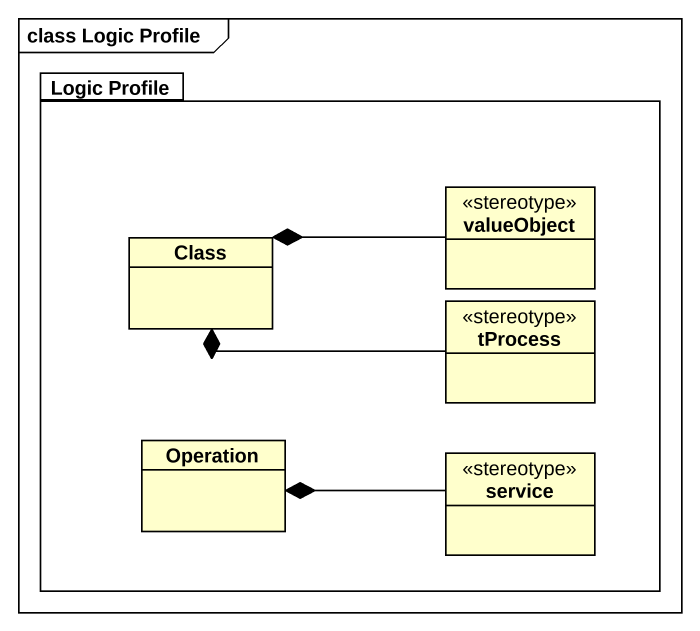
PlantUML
@startuml
mainframe class Logic Profile
hide circle
hide empty members
package "Logic Profile" as Logic_Profile {
  class "Class" as Class_
  class valueObject <<stereotype>>
  class tProcess <<stereotype>>
  class Operation
  class service <<stereotype>>
}
valueObject -left-* Class_
tProcess -left-* Class_
service -left-* Operation
@enduml
